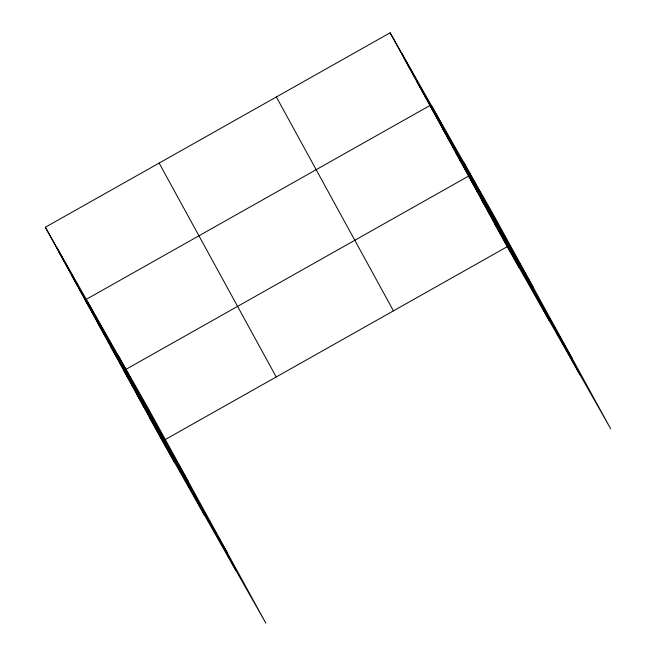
<?xml version="1.0" encoding="UTF-8"?>
<svg xmlns="http://www.w3.org/2000/svg" width="656" height="656" viewBox="0 0 656 656"><rect width="100%" height="100%" fill="white"/><g stroke="black" fill="none" stroke-linecap="round" stroke-linejoin="round"><path stroke-width="0.98" d="M45.346 227.255L148.773 409.311L265.869 623.2L162.45 441.135L45.346 227.255L390.131 32.8L493.55 214.865L610.654 428.745L507.227 246.689L390.131 32.8M165.115 439.635L507.227 246.689M403.399 57.039L415.174 77.777M416.675 81.278L428.45 102.016M533.369 287.582L429.942 105.518L85.157 299.972L188.584 482.037M442.825 129.052L454.6 149.781M455.707 152.577L467.482 173.307M572.016 358.168L468.589 176.103L123.804 370.558L227.23 552.614M481.471 199.629L493.246 220.367M494.345 223.163L506.129 243.893M58.614 251.494L70.397 272.224M71.889 275.733L83.665 296.463M98.039 323.498L109.823 344.236M110.921 347.024L122.697 367.762M136.686 394.084L148.461 414.813M149.568 417.61L161.343 438.347M463.308 161.622L580.412 375.511M432.148 106.772L549.252 320.661M401.907 53.53L519.011 267.418M276.348 96.965L393.452 310.854M159.121 163.082L276.225 376.97M118.523 356.077L235.627 569.966M87.363 301.219L204.467 515.108M57.121 247.984L174.225 461.873"/></g></svg>
